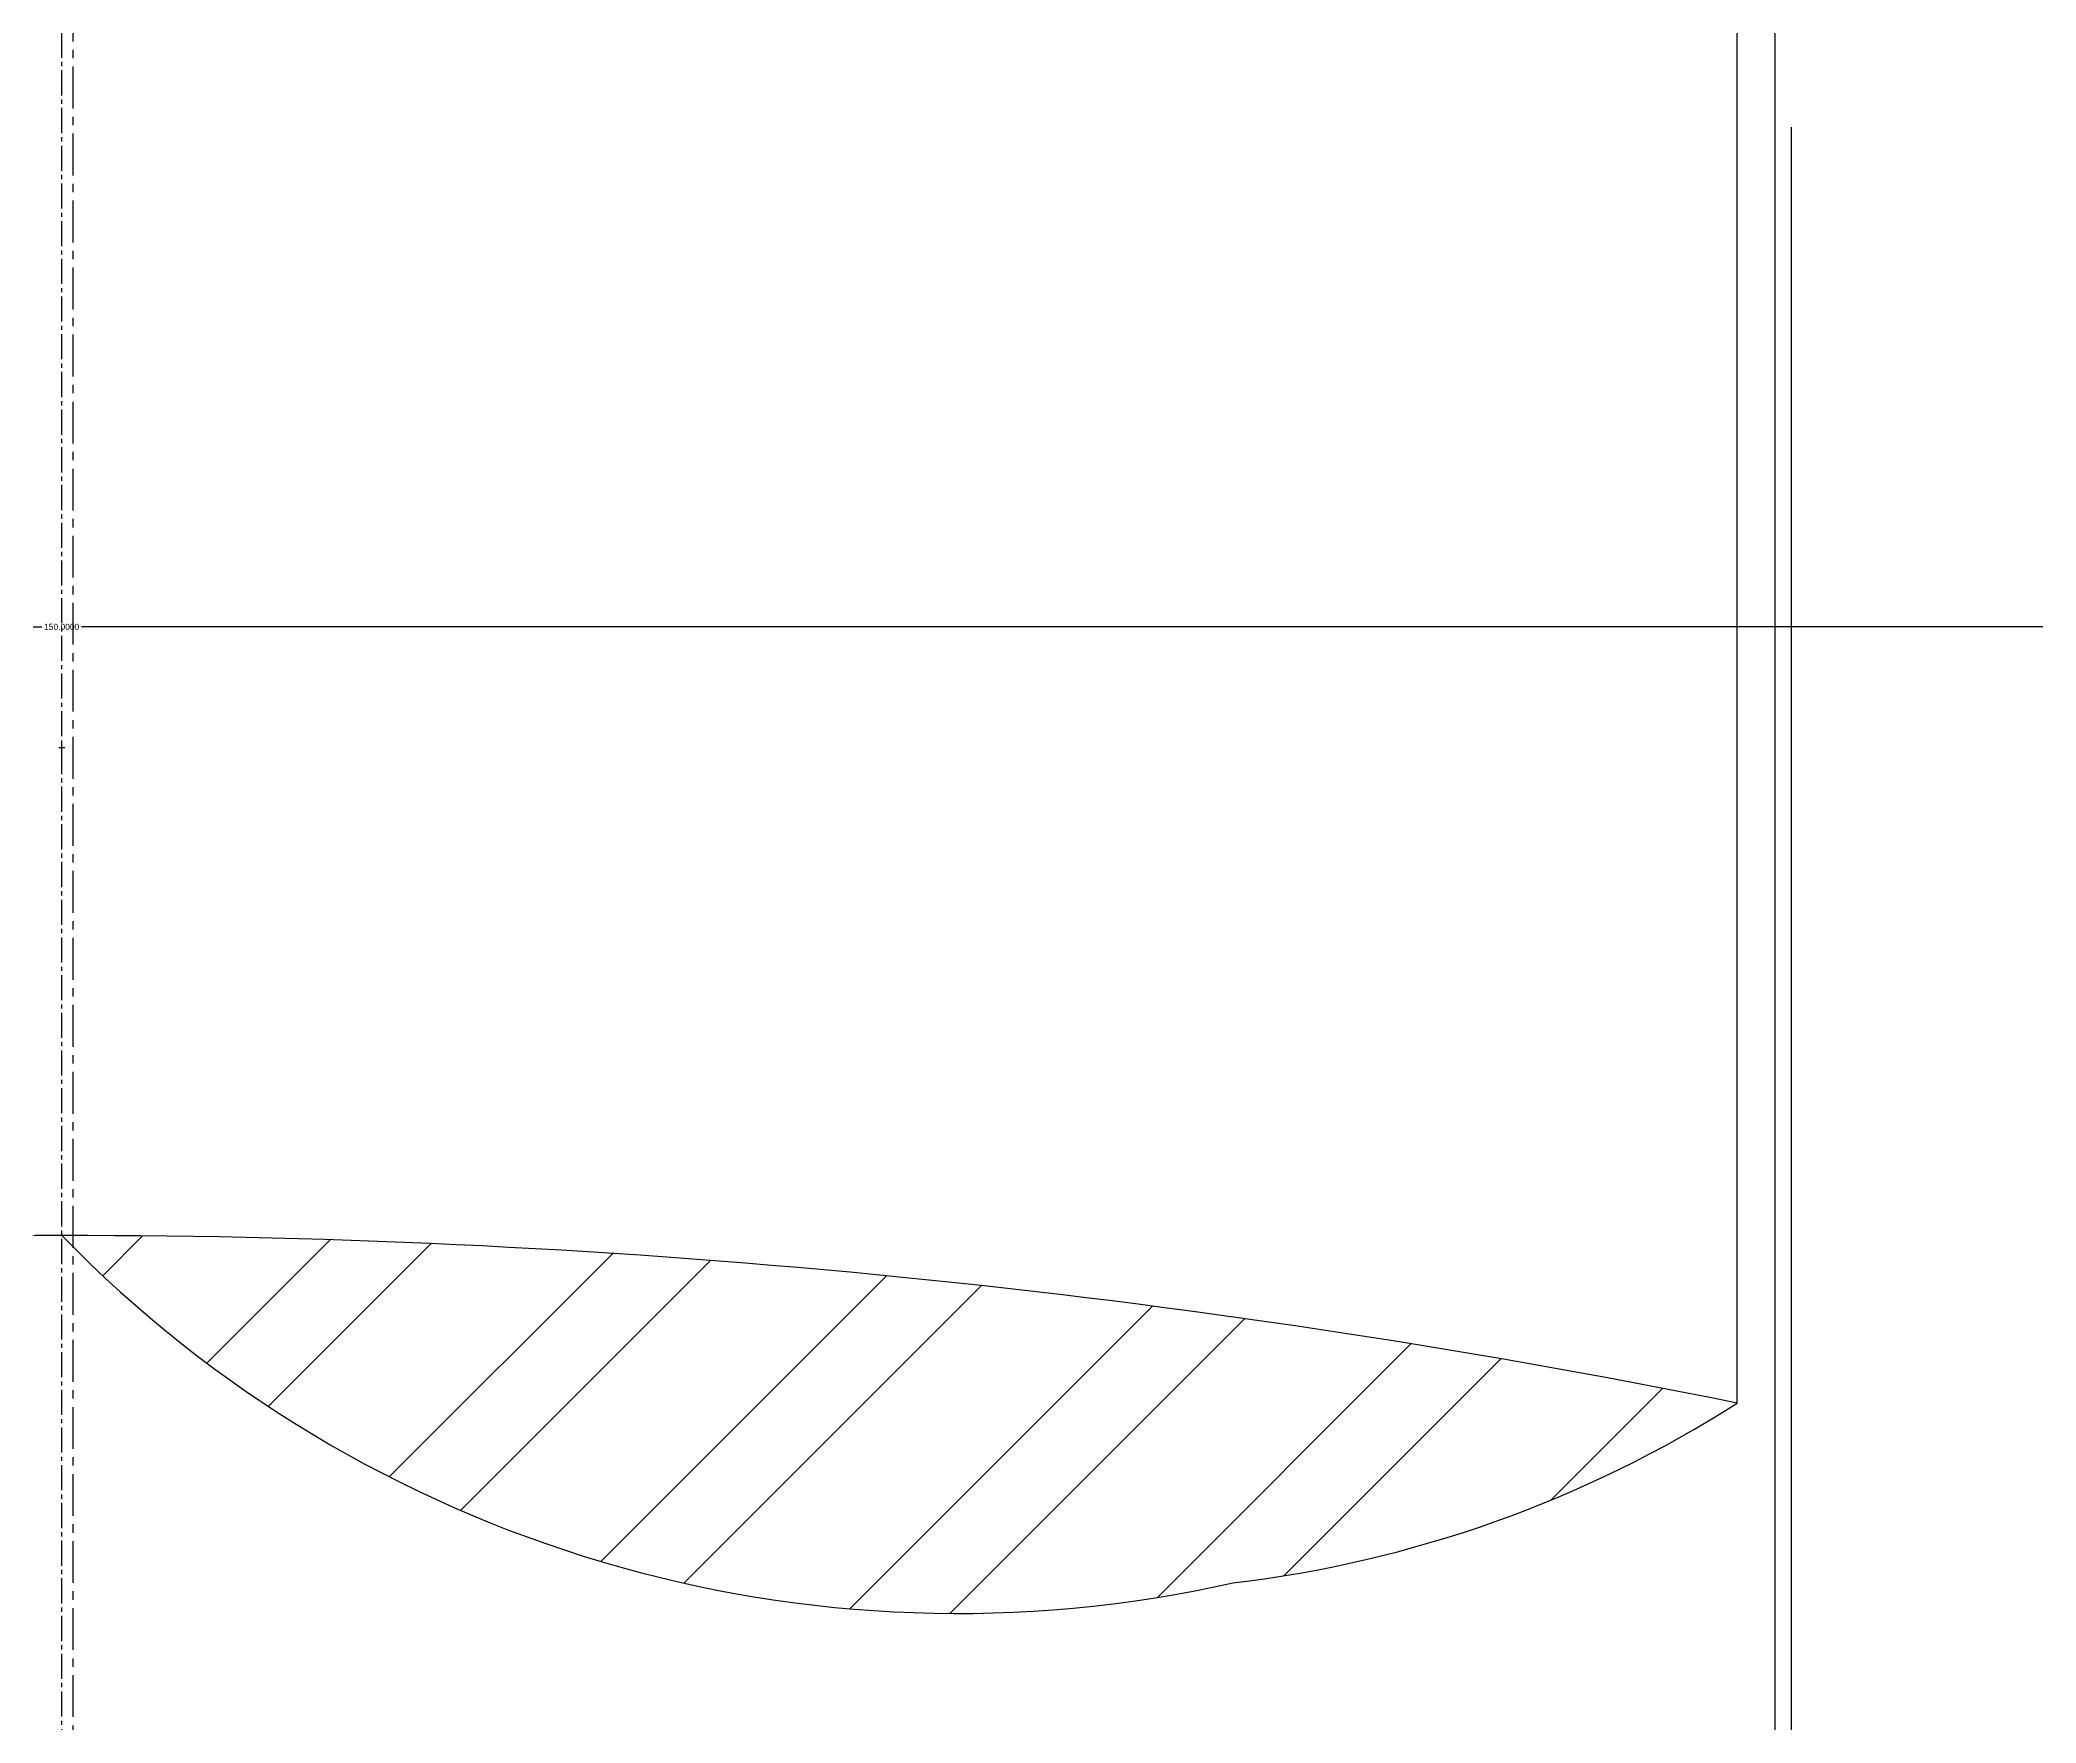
# Model space of a CAD drawing. Header units: millimetres. Extents: x 9612 to 23319, y 1863 to 14354.
# Drawn here: x 11680.3 to 11739.9, y 8643.3 to 8693.6 of the extents above; entities that cross this region are included whole.
import ezdxf

# ---------------------------------------------------------------- set-up
doc = ezdxf.new("R2010")
doc.units = ezdxf.units.MM
doc.header["$MEASUREMENT"] = 0
doc.linetypes.add('CENTER', pattern=[2, 1.25, -0.25, 0.25, -0.25])
doc.linetypes.add('CENTER2', pattern=[1.125, 0.75, -0.125, 0.125, -0.125])
doc.styles.get("Standard").update_dxf_attribs({"font": 'arial.ttf'})
doc.dimstyles.get("Standard").update_dxf_attribs({"dimtxt": 0.18, "dimasz": 0.18, "dimexe": 0.18, "dimexo": 0.0625, "dimgap": 0.09, "dimtad": 0, "dimtih": 1, "dimtoh": 1, "dimdec": 4, "dimzin": 0, "dimdsep": 46, "dimtxsty": 'Standard', "dimcen": 0.09, "dimadec": 0, "dimazin": 0, "dimtfac": 1, "dimtdec": 4, "dimtofl": 0, "dimtmove": 0, "dimatfit": 3, "dimfxl": 1, "dimtolj": 1, "dimtzin": 0, "dimarcsym": 0})

# ---------------------------------------------------------------- blocks, each defined once
blk = doc.blocks.new('*D89')
at = {"color": 0, "lineweight": -2, "transparency": 16777216}
for p, q in [((11605.959, 8686.2), (11605.959, 8675.871)), ((11755.959, 8679.681), (11755.959, 8675.871)), ((11606.139, 8676.051), (11680.365, 8676.051)), ((11755.779, 8676.051), (11681.554, 8676.051))]:
    blk.add_line(p, q, dxfattribs=at)
at = {"color": 0, "transparency": 16777216}
for points in [[(11606.139, 8676.081), (11606.139, 8676.021), (11605.959, 8676.051)], [(11755.779, 8676.081), (11755.779, 8676.021), (11755.959, 8676.051)]]:
    blk.add_solid(points, dxfattribs=at)
at = {"layer": 'Defpoints', "color": 0, "transparency": 16777216}
for p in [(11605.959, 8686.262), (11755.959, 8679.743), (11605.959, 8676.051)]:
    blk.add_point(p, dxfattribs=at)
at = {"color": 0, "transparency": 16777216, "insert": (11680.959, 8676.051), "char_height": 0.18, "attachment_point": 5}
blk.add_mtext('\\A1;150.0000', dxfattribs=at)
blk = doc.blocks.new('*D93')
at = {"color": 0, "lineweight": -2, "transparency": 16777216}
for p, q in [((11680.869, 8672.45), (11681.049, 8672.45)), ((11680.959, 8672.36), (11680.959, 8672.54)), ((11936.493, 8547.439), (11748.491, 8639.412)), ((11936.673, 8547.439), (11936.493, 8547.439))]:
    blk.add_line(p, q, dxfattribs=at)
at = {"color": 0, "transparency": 16777216}
blk.add_solid([(11748.504, 8639.439), (11748.478, 8639.385), (11748.329, 8639.491)], dxfattribs=at)
at = {"layer": 'Defpoints', "color": 0, "transparency": 16777216}
for p in [(11613.589, 8705.408), (11748.329, 8639.491)]:
    blk.add_point(p, dxfattribs=at)
at = {"color": 0, "transparency": 16777216, "insert": (12021.777, 8547.439), "char_height": 0.18, "attachment_point": 5}
blk.add_mtext('\\A1;{\\H111.11111x;Stock Tube\\PID ∅150.0000}', dxfattribs=at)
blk = doc.blocks.new('*D97')
at = {"color": 0, "linetype": 'Continuous', "lineweight": -2, "transparency": 16777216}
blk.add_line((11773.401, 8570.964), (11776.755, 8576.772), dxfattribs=at)
for start, end in [(80.14747, 89.88589), (60.10419, 69.71486)]:
    blk.add_arc((11731.461, 8498.353), 90.38, start, end, dxfattribs=at)
at = {"color": 0, "linetype": 'Continuous', "transparency": 16777216}
for points in [[(11731.641, 8588.703), (11731.641, 8588.763), (11731.461, 8588.733)], [(11776.524, 8576.732), (11776.494, 8576.68), (11776.665, 8576.616)]]:
    blk.add_solid(points, dxfattribs=at)
at = {"layer": 'Defpoints', "color": 0, "linetype": 'Continuous', "transparency": 16777216}
for p in [(11731.461, 8666.832), (11762.383, 8583.279), (11773.369, 8570.91), (11731.461, 8498.353), (11731.461, 8498.353)]:
    blk.add_point(p, dxfattribs=at)
at = {"color": 0, "linetype": 'Continuous', "transparency": 16777216, "insert": (11754.861, 8585.651), "char_height": 0.18, "attachment_point": 5}
blk.add_mtext('\\A1;{\\H44.44444x;30°}', dxfattribs=at)
blk = doc.blocks.new('ijkkkkkkkkk')
h = blk.add_hatch()
h.set_pattern_fill('STEEL', color=256, scale=60, angle=180)
h.set_pattern_definition([(225, (16445.6076, 4920.279), (4.4194174, -4.4194174), []), (225, (16445.6076, 4917.154), (4.4194174, -4.4194174), [])])
edge = h.paths.add_edge_path()
edge.add_ellipse((1232.35415, 732.69853), major_axis=(-26.40408, 26.40408), ratio=1, start_angle=89.2665083, end_angle=147.694605, ccw=False)
edge.add_ellipse((1205.61422, 454.13463), major_axis=(178.54446, 178.54446), ratio=1, start_angle=393.5788137, end_angle=405, ccw=False)
edge.add_ellipse((1236.39236, 731.7722), major_axis=(25.27601, 25.27601), ratio=1, start_angle=231.6954173, end_angle=257.5298792, ccw=False)
for p, q in [((1256.74454, 606.78155), (1256.74454, 1186.01506)), ((1257.22988, -1041.89229), (1257.22988, 739.71136))]:
    blk.add_line(p, q)
at = {"linetype": 'CENTER2'}
blk.add_line((1205.61422, 606.78155), (1205.61422, 1136.00153), dxfattribs=at)
at = {"linetype": 'Continuous'}
blk.add_line((1255.61422, 701.63463), (1255.61422, 1131.46429), dxfattribs=at)
at = {"linetype": 'CENTER'}
blk.add_line((1205.94232, 793.51735), (1205.94232, 373.56985), dxfattribs=at)
for centre, major_axis, start_param, end_param in [((1205.61422, 454.13463), (178.54446, 178.54446), 0.58606086, 0.98473547), ((1232.35415, 732.69853), (26.40408, 26.40408), 3.12879081, 4.14855347), ((1236.39236, 731.7722), (25.27601, 25.27601), 4.04384789, 4.49474431)]:
    blk.add_ellipse(centre, major_axis=major_axis, ratio=1, start_param=start_param, end_param=end_param)
at = {"linetype": 'Continuous'}
blk.add_ellipse((1236.07745, 654.77607), major_axis=(36.2919, 0), ratio=0.9996004, start_param=0.98584446, end_param=2.55053931, dxfattribs=at)
dim = blk.add_diameter_dim_2p(p1=(1138.24408, 754.15437), p2=(1272.98435, 688.2373), text='{\\H111.11111x;Stock Tube\\PID <>}', dimstyle='Standard')
dim.commit()
dim.dimension.update_dxf_attribs({"geometry": '*D93', "text_midpoint": (1546.43196, 596.18452), "dimtype": 131, "insert": (-10475.34511, -7951.25402)})
dim = blk.add_linear_dim(base=(1130.61422, 724.79655), p1=(1280.61422, 728.48918), p2=(1130.61422, 735.00801), angle=180, dimstyle='Standard')
dim.commit()
dim.dimension.update_dxf_attribs({"geometry": '*D89', "text_midpoint": (1205.61422, 724.79655), "dimtype": 128, "insert": (-10475.34511, -7951.25402)})
dim = blk.add_angular_dim_2l(base=(1287.03805, 632.02467), line1=((1256.11635, 547.09848), (1256.11635, 715.57759)), line2=((1256.11635, 547.09848), (1298.02421, 619.65602)), text='{\\H44.44444x;<>}', dimstyle='Standard', dxfattribs=at)
dim.commit()
dim.dimension.update_dxf_attribs({"geometry": '*D97', "text_midpoint": (1279.51606, 634.39718), "insert": (-10475.34511, -7951.25402)})

msp = doc.modelspace()

# ---------------------------------------------------------------- block references
msp.add_blockref('ijkkkkkkkkk', (10475.34511, 7951.25402))

doc.saveas('drawing.dxf')
